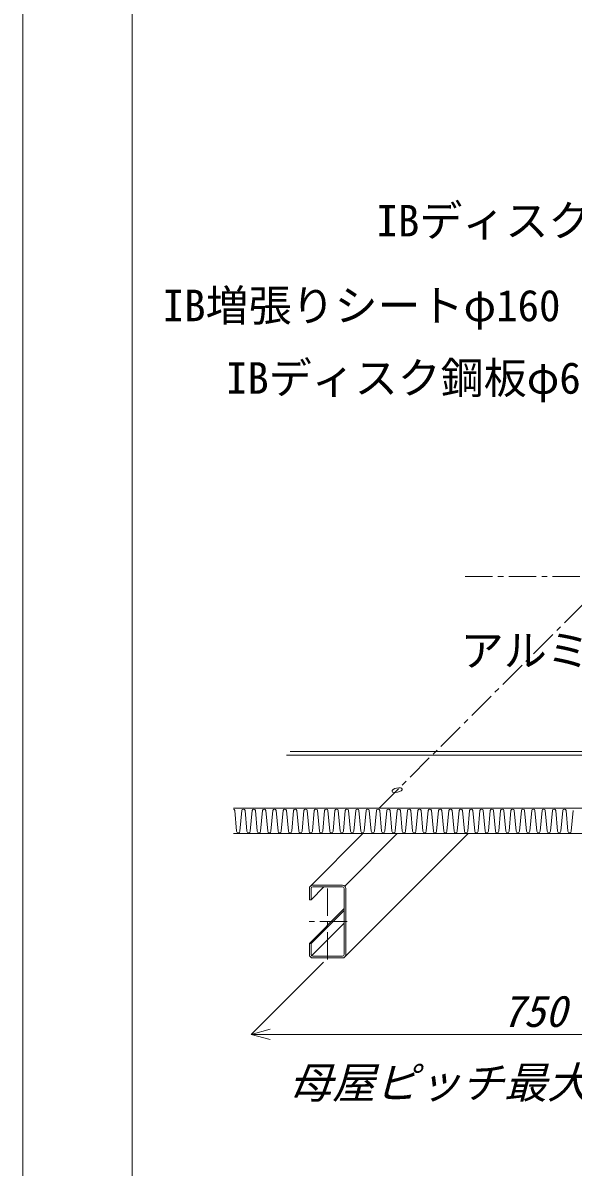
# Model space of a CAD drawing. Units: millimetres, scale not verified. Extents: x -840 to 840, y -594 to 594.
# Drawn here: x -840 to -638.6, y -48.1 to 370.9 of the extents above; entities that cross this region are included whole.
import ezdxf
from ezdxf.enums import TextEntityAlignment as Align

# ---------------------------------------------------------------- set-up
doc = ezdxf.new("R2010")
doc.units = ezdxf.units.MM
doc.header["$LTSCALE"] = 2
doc.linetypes.add('CHAIN1', pattern=[8, 5, -1, 1, -1])
for name, color, linetype, lineweight in [('0-0_輪郭線', 2, 'Continuous', 9), ('0-1_図面枠', 7, 'Continuous', 9), ('0-2_文字', 5, 'Continuous', 9), ('0-4_0', 7, 'Continuous', 9), ('0-6_寸法線', 7, 'Continuous', 9), ('0-7_鋼材(C型・H鋼ｅｔｃ)', 7, 'Continuous', 9), ('0-8_中心線', 2, 'CHAIN1', 9), ('0-9_断熱材', 4, 'Continuous', 9), ('0-B_部材(ﾋﾞｽ類)', 7, 'Continuous', 9), ('0-C_IBｼｰﾄ', 7, 'Continuous', 9)]:
    doc.layers.add(name, color=color, linetype=linetype, lineweight=lineweight)
doc.styles.add('ＭＳ ゴシック', font='')
doc.styles.get('ＭＳ ゴシック').set_extended_font_data('MS Gothic')

# ---------------------------------------------------------------- blocks, each defined once
blk = doc.blocks.new('_Open30')
at = {"layer": '0-4_0'}
blk.add_line((0, 0), (-2, 0), dxfattribs=at)
blk.add_lwpolyline([(-2, 0.5359), (0, 0), (-2, -0.5359)], dxfattribs=at)

msp = doc.modelspace()

# ---------------------------------------------------------------- linework, layer by layer
at = {"layer": '0-0_輪郭線'}
msp.add_lwpolyline([(800, 554), (-800, 554), (-800, -554), (800, -554)], close=True, dxfattribs=at)
at = {"layer": '0-1_図面枠'}
msp.add_lwpolyline([(840, -594), (840, 594), (-840, 594), (-840, -594)], close=True, dxfattribs=at)
at = {"layer": '0-6_寸法線'}
for p, q in [((-729.943, 26.953), (-756.443, 0.453)), ((-749.443, 0.453), (-556.777, 0.453))]:
    msp.add_line(p, q, dxfattribs=at)
at = {"layer": '0-7_鋼材(C型・H鋼ｅｔｃ)'}
for p, q in [((-734.751, 54.76), (-715.535, 73.976)), ((-722.136, 54.76), (-702.921, 73.976)), ((-722.136, 28.812), (-676.972, 73.976)), ((-734.497, 49.786), (-729.777, 54.506)), ((-723.003, 55.12), (-733.883, 55.12)), ((-733.883, 54.506), (-723.003, 54.506)), ((-722.39, 53.893), (-722.39, 29.68)), ((-721.777, 29.68), (-721.777, 53.893)), ((-735.11, 33.786), (-722.39, 46.506)), ((-734.497, 33.786), (-722.39, 45.893)), ((-734.317, 29.246), (-722.39, 41.173)), ((-723.003, 29.066), (-733.883, 29.066)), ((-733.883, 28.453), (-723.003, 28.453))]:
    msp.add_line(p, q, dxfattribs=at)
for points in [[(-735.11, 53.893), (-735.11, 49.786), (-734.497, 49.786), (-734.497, 53.893)], [(-734.497, 29.68), (-734.497, 33.786), (-735.11, 33.786), (-735.11, 29.68)]]:
    msp.add_lwpolyline(points, dxfattribs=at)
for centre, radius, start, end in [((-733.883, 53.893), 1.227, 90, 180), ((-733.883, 53.893), 0.613, 90, 180), ((-723.003, 53.893), 1.227, 0, 90), ((-723.003, 53.893), 0.613, 0, 90), ((-733.883, 29.68), 1.227, 180, 270), ((-733.883, 29.68), 0.613, 180, 270), ((-723.003, 29.68), 0.613, 270, 0), ((-723.003, 29.68), 1.227, 270, 0)]:
    msp.add_arc(centre, radius, start, end, dxfattribs=at)
at = {"layer": '0-8_中心線'}
for p, q in [((-709.587, 83.309), (-464.457, 328.439)), ((-678.068, 168.162), (28.599, 168.162)), ((-728.443, 27.92), (-728.443, 55.653)), ((-721.243, 41.786), (-735.643, 41.786))]:
    msp.add_line(p, q, dxfattribs=at)
at = {"layer": '0-9_断熱材', "color": 7}
for p, q in [((-762.921, 83.309), (-503.587, 83.309)), ((-762.921, 73.976), (-503.587, 73.976))]:
    msp.add_line(p, q, dxfattribs=at)
at = {"layer": '0-9_断熱材'}
for p, q in [((-762.446, 82.438), (-761.753, 74.847)), ((-759.858, 82.438), (-760.551, 74.847)), ((-758.656, 82.438), (-757.962, 74.847)), ((-756.067, 82.438), (-756.761, 74.847)), ((-754.865, 82.438), (-754.172, 74.847)), ((-752.276, 82.438), (-752.97, 74.847)), ((-751.075, 82.438), (-750.381, 74.847)), ((-748.486, 82.438), (-749.179, 74.847)), ((-747.284, 82.438), (-746.591, 74.847)), ((-744.695, 82.438), (-745.389, 74.847)), ((-743.493, 82.438), (-742.8, 74.847)), ((-740.905, 82.438), (-741.598, 74.847)), ((-739.703, 82.438), (-739.009, 74.847)), ((-737.114, 82.438), (-737.808, 74.847)), ((-735.912, 82.438), (-735.219, 74.847)), ((-733.324, 82.438), (-734.017, 74.847)), ((-732.122, 82.438), (-731.428, 74.847)), ((-729.533, 82.438), (-730.226, 74.847)), ((-728.331, 82.438), (-727.638, 74.847)), ((-725.742, 82.438), (-726.436, 74.847)), ((-724.54, 82.438), (-723.847, 74.847)), ((-721.952, 82.438), (-722.645, 74.847)), ((-720.75, 82.438), (-720.056, 74.847)), ((-718.161, 82.438), (-718.855, 74.847)), ((-716.959, 82.438), (-716.266, 74.847)), ((-714.371, 82.438), (-715.064, 74.847)), ((-713.169, 82.438), (-712.475, 74.847)), ((-710.58, 82.438), (-711.273, 74.847)), ((-709.378, 82.438), (-708.685, 74.847)), ((-706.789, 82.438), (-707.483, 74.847)), ((-705.587, 82.438), (-704.894, 74.847)), ((-702.999, 82.438), (-703.692, 74.847)), ((-701.797, 82.438), (-701.103, 74.847)), ((-699.208, 82.438), (-699.902, 74.847)), ((-698.006, 82.438), (-697.313, 74.847)), ((-695.418, 82.438), (-696.111, 74.847)), ((-694.216, 82.438), (-693.522, 74.847)), ((-691.627, 82.438), (-692.32, 74.847)), ((-690.425, 82.438), (-689.732, 74.847)), ((-687.836, 82.438), (-688.53, 74.847)), ((-686.635, 82.438), (-685.941, 74.847)), ((-684.046, 82.438), (-684.739, 74.847)), ((-682.844, 82.438), (-682.15, 74.847)), ((-680.255, 82.438), (-680.949, 74.847)), ((-679.053, 82.438), (-678.36, 74.847)), ((-676.465, 82.438), (-677.158, 74.847)), ((-675.263, 82.438), (-674.569, 74.847)), ((-672.674, 82.438), (-673.367, 74.847)), ((-671.472, 82.438), (-670.779, 74.847)), ((-668.883, 82.438), (-669.577, 74.847)), ((-667.682, 82.438), (-666.988, 74.847)), ((-665.093, 82.438), (-665.786, 74.847)), ((-663.891, 82.438), (-663.197, 74.847)), ((-661.302, 82.438), (-661.996, 74.847)), ((-660.1, 82.438), (-659.407, 74.847)), ((-657.512, 82.438), (-658.205, 74.847)), ((-656.31, 82.438), (-655.616, 74.847)), ((-653.721, 82.438), (-654.414, 74.847)), ((-652.519, 82.438), (-651.826, 74.847)), ((-649.93, 82.438), (-650.624, 74.847)), ((-648.729, 82.438), (-648.035, 74.847)), ((-646.14, 82.438), (-646.833, 74.847)), ((-644.938, 82.438), (-644.244, 74.847)), ((-642.349, 82.438), (-643.043, 74.847)), ((-641.147, 82.438), (-640.454, 74.847)), ((-638.559, 82.438), (-639.252, 74.847))]:
    msp.add_line(p, q, dxfattribs=at)
for centre, start, end in [((-763.047, 82.382), 5.35135, 77.87323), ((-759.257, 82.382), 5.35135, 174.64865), ((-755.466, 82.382), 5.35135, 174.64865), ((-751.676, 82.382), 5.35135, 174.64865), ((-747.885, 82.382), 5.35135, 174.64865), ((-744.094, 82.382), 5.35135, 174.64865), ((-740.304, 82.382), 5.35135, 174.64865), ((-736.513, 82.382), 5.35135, 174.64865), ((-732.723, 82.382), 5.35135, 174.64865), ((-728.932, 82.382), 5.35135, 174.64865), ((-725.141, 82.382), 5.35135, 174.64865), ((-721.351, 82.382), 5.35135, 174.64865), ((-717.56, 82.382), 5.35135, 174.64865), ((-713.77, 82.382), 5.35135, 174.64865), ((-709.979, 82.382), 5.35135, 174.64865), ((-706.188, 82.382), 5.35135, 174.64865), ((-702.398, 82.382), 5.35135, 174.64865), ((-698.607, 82.382), 5.35135, 174.64865), ((-694.817, 82.382), 5.35135, 174.64865), ((-691.026, 82.382), 5.35135, 174.64865), ((-687.235, 82.382), 5.35135, 174.64865), ((-683.445, 82.382), 5.35135, 174.64865), ((-679.654, 82.382), 5.35135, 174.64865), ((-675.864, 82.382), 5.35135, 174.64865), ((-672.073, 82.382), 5.35135, 174.64865), ((-668.282, 82.382), 5.35135, 174.64865), ((-664.492, 82.382), 5.35135, 174.64865), ((-660.701, 82.382), 5.35135, 174.64865), ((-656.911, 82.382), 5.35135, 174.64865), ((-653.12, 82.382), 5.35135, 174.64865), ((-649.329, 82.382), 5.35135, 174.64865), ((-645.539, 82.382), 5.35135, 174.64865), ((-641.748, 82.382), 5.35135, 174.64865), ((-761.152, 74.903), 185.35135, 354.64865), ((-757.361, 74.903), 185.35135, 354.64865), ((-753.571, 74.903), 185.35135, 354.64865), ((-749.78, 74.903), 185.35135, 354.64865), ((-745.99, 74.903), 185.35135, 354.64865), ((-742.199, 74.903), 185.35135, 354.64865), ((-738.408, 74.903), 185.35135, 354.64865), ((-734.618, 74.903), 185.35135, 354.64865), ((-730.827, 74.903), 185.35135, 354.64865), ((-727.037, 74.903), 185.35135, 354.64865), ((-723.246, 74.903), 185.35135, 354.64865), ((-719.455, 74.903), 185.35135, 354.64865), ((-715.665, 74.903), 185.35135, 354.64865), ((-711.874, 74.903), 185.35135, 354.64865), ((-708.084, 74.903), 185.35135, 354.64865), ((-704.293, 74.903), 185.35135, 354.64865), ((-700.503, 74.903), 185.35135, 354.64865), ((-696.712, 74.903), 185.35135, 354.64865), ((-692.921, 74.903), 185.35135, 354.64865), ((-689.131, 74.903), 185.35135, 354.64865), ((-685.34, 74.903), 185.35135, 354.64865), ((-681.55, 74.903), 185.35135, 354.64865), ((-677.759, 74.903), 185.35135, 354.64865), ((-673.968, 74.903), 185.35135, 354.64865), ((-670.178, 74.903), 185.35135, 354.64865), ((-666.387, 74.903), 185.35135, 354.64865), ((-662.597, 74.903), 185.35135, 354.64865), ((-658.806, 74.903), 185.35135, 354.64865), ((-655.015, 74.903), 185.35135, 354.64865), ((-651.225, 74.903), 185.35135, 354.64865), ((-647.434, 74.903), 185.35135, 354.64865), ((-643.644, 74.903), 185.35135, 354.64865), ((-639.853, 74.903), 185.35135, 354.64865)]:
    msp.add_arc(centre, 0.604, start, end, dxfattribs=at)
at = {"layer": '0-B_部材(ﾋﾞｽ類)'}
msp.add_ellipse((-702.988, 89.909), major_axis=(-1.871, -0.415), ratio=0.414214, dxfattribs=at)
at = {"layer": '0-C_IBｼｰﾄ'}
for p, q in [((-376.827, 102.736), (-743.494, 102.736)), ((-376.827, 104.069), (-742.161, 104.069))]:
    msp.add_line(p, q, dxfattribs=at)

# ---------------------------------------------------------------- block references
at = {"layer": '0-6_寸法線', "xscale": 3.5, "yscale": 3.5, "rotation": 180}
msp.add_blockref('_Open30', (-756.443, 0.453), dxfattribs=at)

# ---------------------------------------------------------------- texts
at = {"layer": '0-2_文字', "color": 7, "style": 'ＭＳ ゴシック'}
for s, p in [('IBディスク鋼板φ65', (-710.554, 289.246)), ('IB増張りシートφ160', (-788.809, 258.191)), ('IBディスク鋼板φ65', (-765.679, 231.643)), ('アルミテープ W=75㎜', (-679.673, 131.839))]:
    msp.add_text(s, height=11.54, dxfattribs=at).set_placement(p, align=Align.BOTTOM_LEFT)
at = {"layer": '0-6_寸法線', "style": 'ＭＳ ゴシック', "oblique": 15}
for s, p in [('750', (-664.504, -0.265)), ('母屋ピッチ最大1500㎜', (-742.535, -26.431))]:
    msp.add_text(s, height=11.54, dxfattribs=at).set_placement(p, align=Align.BOTTOM_LEFT)

doc.saveas('drawing.dxf')
